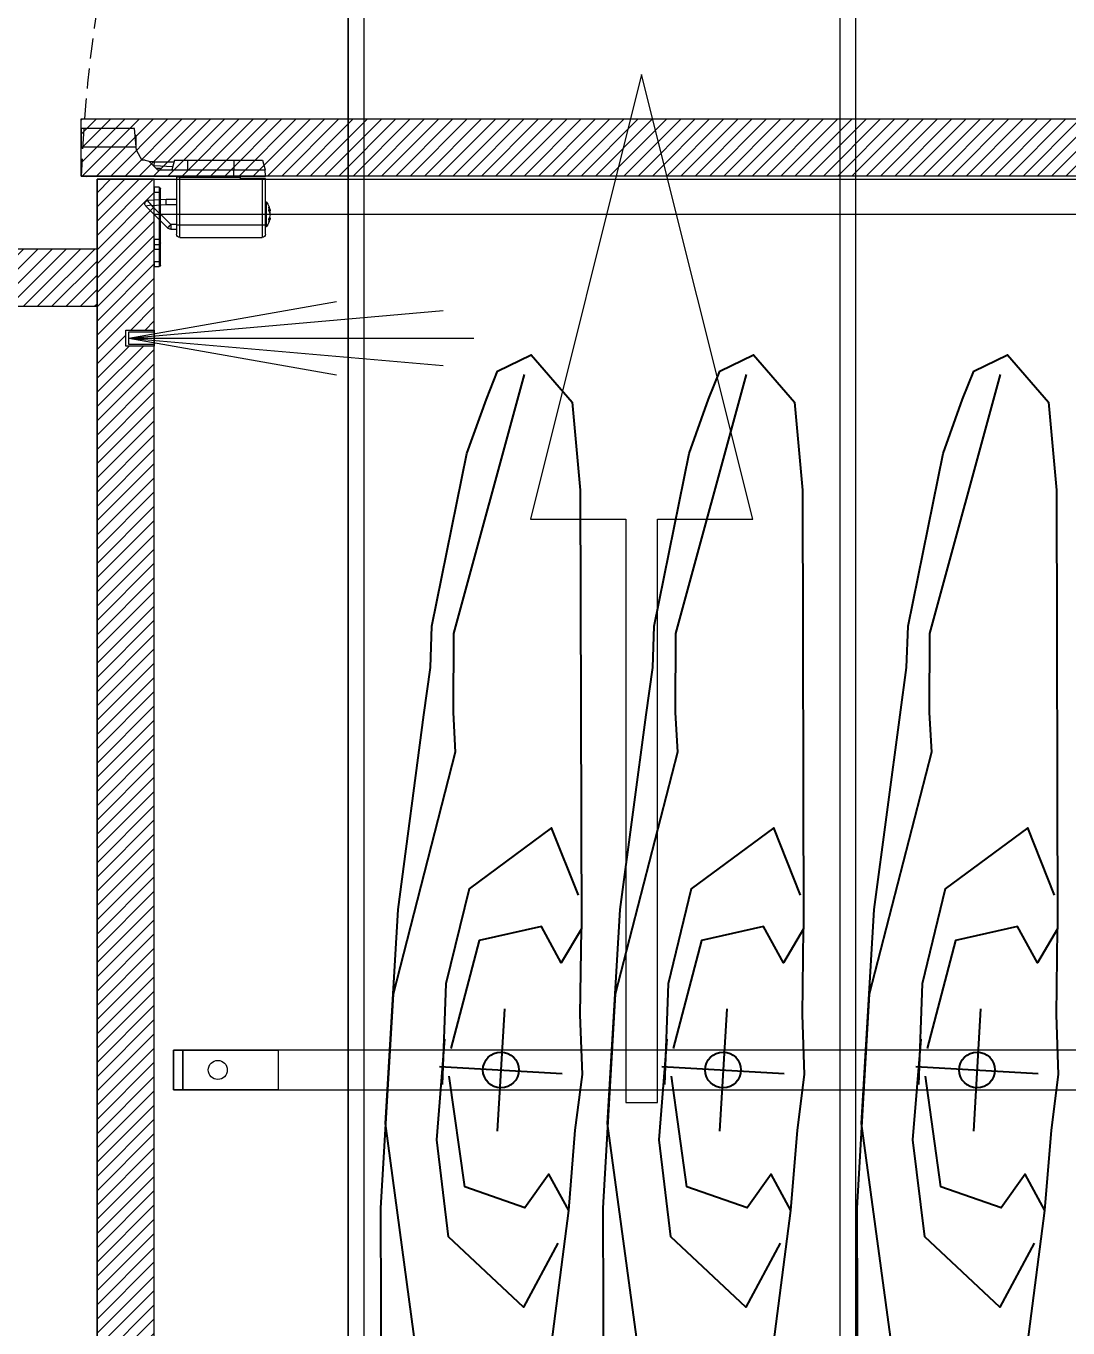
# Model space of a CAD drawing. Header units: millimetres. Extents: x -853320 to 19484, y -510814 to 9708.
# Drawn here: x 15236.4 to 15564.7, y 3386.1 to 3796.1 of the extents above; entities that cross this region are included whole.
import ezdxf

# ---------------------------------------------------------------- set-up
doc = ezdxf.new("R2010")
doc.units = ezdxf.units.MM
doc.linetypes.add('NASCOSTA', pattern=[9.525, 6.35, -3.175])
doc.layers.add('DS_ST_quote 1_50', color=7, linetype='Continuous')
doc.layers.add('VESTIARIO - clothing', color=185, linetype='Continuous')
for name, color, linetype, lineweight in [('F_ARREDI', 7, 'Continuous', 5), ('F_ESCURSORI_slider', 7, 'Continuous', 0), ('F_FERRAMENTA', 253, 'Continuous', 5), ('F_MULTI laminato OPACO', 1, 'Continuous', 5), ('F_Proiezioni', 253, 'NASCOSTA', 9), ('F_STRIP-LED', 2, 'Continuous', 5)]:
    doc.layers.add(name, color=color, linetype=linetype, lineweight=lineweight)
doc.styles.add('ARIAL', font='arial.ttf')
doc.dimstyles.new('ISO-100', dxfattribs={"dimtxt": 100, "dimasz": 5, "dimexe": 0.25, "dimexo": 6, "dimgap": 6, "dimtad": 1, "dimtxsty": 'ARIAL', "dimblk": 'ARCHTICK', "dimcen": 2.5, "dimdle": 15, "dimse1": 1, "dimse2": 1, "dimclrd": 256, "dimclre": 256, "dimclrt": 256, "dimadec": 0, "dimazin": 0, "dimtfac": 1, "dimtmove": 0, "dimatfit": 3, "dimldrblk": 'ARCHTICK', "dimfxl": 1, "dimlwd": -1, "dimlwe": -1, "dimarcsym": 0})
pattern_1 = [(225, (747484.5367, 534915.7557), (2.24506403, -2.24506403), [])]

# ---------------------------------------------------------------- blocks, each defined once
blk = doc.blocks.new('MANIGLIA e SERRATURA_anta_pianta')
at = {"layer": 'F_FERRAMENTA'}
for p, q in [((31940.16, 3678.06), (31940.67, 3683.85)), ((31940.67, 3683.85), (31957.4, 3683.85)), ((31957.4, 3683.85), (31957.4, 3678.06)), ((31940.06, 3676.94), (31940.16, 3678.06)), ((31957.4, 3678.06), (31940.16, 3678.06)), ((31940.2, 3681.5), (31940.2, 3678.45)), ((31957.4, 3668.85), (31957.4, 3678.06)), ((31900.27, 3673.85), (31899.47, 3670.85)), ((31909.4, 3673.85), (31900.27, 3673.85)), ((31909.4, 3673.85), (31909.4, 3670.85)), ((31923.9, 3673.85), (31909.4, 3673.85)), ((31923.9, 3673.85), (31923.9, 3670.85)), ((31928.09, 3673.85), (31923.9, 3673.85)), ((31928.09, 3673.85), (31928.9, 3670.85)), ((31937.23, 3673.85), (31938.28, 3673.85)), ((31940.06, 3676.94), (31938.28, 3673.85)), ((31899.4, 3668.85), (31899.47, 3670.85)), ((31909.4, 3670.85), (31899.47, 3670.85)), ((31909.4, 3668.85), (31909.4, 3670.85)), ((31923.9, 3670.85), (31909.4, 3670.85)), ((31933.4, 3670.85), (31923.9, 3670.85)), ((31934.38, 3673.35), (31928.23, 3673.35)), ((31934.4, 3672.22), (31928.61, 3671.91)), ((31932.4, 3670.85), (31932.4, 3671.35)), ((31933.9, 3671.35), (31932.4, 3671.35)), ((31933.4, 3670.85), (31935.81, 3673.27)), ((31934.4, 3672.22), (31934.38, 3673.35)), ((31934.38, 3673.35), (31935.9, 3673.35)), ((31934.4, 3672.22), (31934.78, 3672.24)), ((31934.43, 3671.89), (31934.4, 3672.22)), ((31909.4, 3668.85), (31899.4, 3668.85)), ((31899.4, 3653.42), (31899.4, 3668.05)), ((31899.4, 3668.05), (31900.4, 3668.05)), ((31900.4, 3668.05), (31900.4, 3653.38)), ((31900.4, 3668.05), (31907.4, 3668.05)), ((31907.4, 3668.55), (31907.4, 3668.05)), ((31926.4, 3668.55), (31907.4, 3668.55)), ((31957.4, 3668.85), (31909.4, 3668.85)), ((31910.4, 3668.85), (31910.4, 3668.55)), ((31915.4, 3668.55), (31915.4, 3668.85)), ((31925.4, 3668.55), (31925.4, 3668.85)), ((31926.4, 3653.38), (31926.4, 3668.55)), ((31926.4, 3668.55), (31927.4, 3668.55)), ((31927.4, 3668.85), (31927.4, 3668.55)), ((31927.4, 3668.55), (31927.4, 3653.42)), ((31957.4, 3668.85), (31955.65, 3668.76)), ((31927.4, 3661.45), (31930.7, 3661.45)), ((31930.7, 3661.45), (31936.45, 3661.15)), ((31932.4, 3663.85), (31932.4, 3664.85)), ((31932.4, 3663.85), (31932.9, 3663.85)), ((31932.4, 3648.85), (31932.4, 3663.85)), ((31932.9, 3665.35), (31932.9, 3663.85)), ((31932.9, 3665.35), (31934.4, 3665.35)), ((31934.4, 3663.85), (31932.9, 3663.85)), ((31932.9, 3663.85), (31932.9, 3648.85)), ((31934.4, 3665.35), (31934.4, 3663.85)), ((31934.4, 3648.85), (31934.4, 3663.85)), ((31898.22, 3657.76), (31897.88, 3657.84)), ((31899.06, 3653.91), (31899.06, 3660.66)), ((31899.4, 3660.8), (31899.35, 3660.8)), ((31899.35, 3653.8), (31899.35, 3660.8)), ((31930.66, 3659.9), (31927.4, 3659.9)), ((31929.19, 3653.6), (31935.25, 3659.65)), ((31937.1, 3659.44), (31930.25, 3652.59)), ((31935.25, 3659.65), (31930.66, 3659.9)), ((31897.88, 3656.87), (31897.89, 3656.8)), ((31897.91, 3656.87), (31897.88, 3656.87)), ((31898.12, 3655.83), (31897.88, 3655.77)), ((31899.06, 3652.95), (31899.06, 3653.91)), ((31899.35, 3652.8), (31899.35, 3653.8)), ((31899.4, 3650.55), (31899.4, 3653.42)), ((31900.4, 3653.38), (31926.4, 3653.38)), ((31900.4, 3653.38), (31900.4, 3649.55)), ((31926.4, 3649.55), (31926.4, 3653.38)), ((31927.4, 3653.6), (31929.19, 3653.6)), ((31927.4, 3653.42), (31927.4, 3650.55)), ((31929.19, 3653.6), (31929.19, 3652.15)), ((31899.35, 3652.8), (31899.4, 3652.8)), ((31926.4, 3649.55), (31900.4, 3649.55)), ((31929.19, 3652.15), (31927.4, 3652.15)), ((31932.4, 3648.85), (31932.9, 3648.85)), ((31932.4, 3647.85), (31932.4, 3648.85)), ((31932.4, 3645.85), (31932.4, 3647.85)), ((31932.4, 3645.85), (31932.9, 3645.85)), ((31932.4, 3641.85), (31932.4, 3645.85)), ((31932.9, 3648.85), (31934.4, 3648.85)), ((31932.9, 3648.85), (31932.9, 3647.35)), ((31934.4, 3647.35), (31932.9, 3647.35)), ((31932.9, 3647.35), (31932.9, 3645.85)), ((31934.4, 3645.85), (31932.9, 3645.85)), ((31932.9, 3645.85), (31932.9, 3641.85)), ((31934.4, 3648.85), (31934.4, 3647.35)), ((31934.4, 3647.35), (31934.4, 3645.85)), ((31934.4, 3641.85), (31934.4, 3645.85)), ((31932.4, 3641.85), (31932.9, 3641.85)), ((31932.4, 3640.85), (31932.4, 3641.85)), ((31932.9, 3641.85), (31934.4, 3641.85)), ((31932.9, 3641.85), (31932.9, 3640.35)), ((31934.4, 3641.85), (31934.4, 3640.35)), ((31934.4, 3640.35), (31932.9, 3640.35))]:
    blk.add_line(p, q, dxfattribs=at)
for centre, radius, start, end in [((31940.55, 3681.5), 0.35, 98.5759, 180), ((31937.23, 3671.85), 2, 90, 135), ((31955.58, 3670.06), 1.3, 248.1276, 273), ((31932.9, 3664.85), 0.5, 90, 180), ((31900.68, 3657.34), 2.85, 143.5262, 169.9156), ((31901.56, 3656.08), 3.74, 147.8829, 169.8782), ((31902.07, 3656.24), 4.24, 158.7037, 171.4823), ((31904.3, 3656.8), 6.5, 143.6416, 170.174), ((31901.98, 3658.55), 3.61, 172.3056, 187.6944), ((31899.35, 3660.44), 0.36, 90, 143.6416), ((31936.39, 3660.15), 1, 315.2041, 86.8433), ((31936.4, 3660.15), 1, 315, 87), ((31902.29, 3657.42), 4.46, 188.804, 209.1786), ((31901.43, 3656.31), 3.59, 188.7209, 212.3082), ((31904.3, 3656.8), 6.5, 189.826, 216.3584), ((31901.17, 3654.82), 2.81, 171.2697, 188.7303), ((31900.15, 3659.14), 5.77, 262.526, 272.4787), ((31926.65, 3659.14), 5.77, 267.5213, 277.474), ((31938.86, 3662.76), 13.33, 223.4606, 229.7397), ((31899.35, 3653.16), 0.36, 216.3584, 270), ((31900.4, 3650.55), 1, 180, 270), ((31926.4, 3650.55), 1, 270, 0), ((31929.19, 3653.65), 1.5, 270, 315), ((31932.9, 3647.85), 0.5, 180, 270), ((31932.9, 3640.85), 0.5, 180, 270)]:
    blk.add_arc(centre, radius, start, end, dxfattribs=at)
for centre, major_axis, ratio, start_param, end_param in [((31930.66, 3659.95), (-0.04, -1.5), 0.001006, 1.53238, 3.141593), ((31935.25, 3659.71), (-1.2, -1.44), 0.019707, 1.54715, 3.090766), ((31935.25, 3659.71), (1.85, -0.27), 0.03046, 4.716764, 6.260381), ((31935.92, 3659.68), (-0.53, -1.47), 0.001231, 3.076393, 3.141962)]:
    blk.add_ellipse(centre, major_axis=major_axis, ratio=ratio, start_param=start_param, end_param=end_param, dxfattribs=at)
blk = doc.blocks.new('ARMADIO_camera doppia_pianta')
at = {"layer": 'F_MULTI laminato OPACO', "transparency": 33554508}
h = blk.add_hatch(dxfattribs=at)
h.set_pattern_fill('ANSI31', color=6, angle=180)
h.set_pattern_definition(pattern_1)
h.paths.add_polyline_path([(29609.11, 3878.66), (29609.11, 3860.66), (29139.11, 3860.66), (29139.11, 3878.66)])
h = blk.add_hatch(dxfattribs=at)
h.set_pattern_fill('ANSI31', color=256, angle=180)
h.set_pattern_definition([(225, (747000.5367, 534915.7557), (2.24506403, -2.24506403), [])])
h.paths.add_polyline_path([(29153.11, 3812.16), (29162.11, 3812.16), (29162.11, 3859.66), (29144.11, 3859.66), (29144.11, 3277.66), (29162.11, 3277.66), (29162.11, 3807.16), (29153.11, 3807.16)])
h = blk.add_hatch(dxfattribs=at)
h.set_pattern_fill('ANSI31', color=256, angle=180)
h.set_pattern_definition(pattern_1)
h.paths.add_polyline_path([(29079.11, 3837.66), (29079.11, 3819.66), (29144.11, 3819.66), (29144.11, 3837.66)])
at = {"layer": 'F_FERRAMENTA'}
for points in [[(29168.11, 3585.41), (29201.11, 3585.41), (29201.11, 3572.91), (29168.11, 3572.91)], [(29168.11, 3572.91), (29171.11, 3572.91), (29171.11, 3585.41), (29168.11, 3585.41)], [(29171.11, 3572.91), (29585.11, 3572.91), (29585.11, 3585.41), (29171.11, 3585.41)]]:
    blk.add_lwpolyline(points, close=True, dxfattribs=at)
blk.add_circle((29182.11, 3579.16), 3, dxfattribs=at)
at = {"layer": 'F_MULTI laminato OPACO', "color": 6}
blk.add_lwpolyline([(29609.11, 3878.66), (29609.11, 3860.66), (29139.11, 3860.66), (29139.11, 3878.66)], close=True, dxfattribs=at)
at = {"layer": 'F_MULTI laminato OPACO'}
for points in [[(29594.11, 3277.66), (29144.11, 3277.66), (29144.11, 3859.66), (29594.11, 3859.66)], [(29144.11, 3277.66), (29162.11, 3277.66), (29162.11, 3859.66), (29144.11, 3859.66)], [(29594.11, 3298.66), (29162.11, 3298.66), (29162.11, 3848.66), (29594.11, 3848.66)], [(29079.11, 3837.66), (29079.11, 3819.66), (29144.11, 3819.66), (29144.11, 3837.66)], [(29153.11, 3807.16), (29153.11, 3812.16), (29162.11, 3812.16), (29162.11, 3807.16)]]:
    blk.add_lwpolyline(points, close=True, dxfattribs=at)
at = {"layer": 'F_Proiezioni'}
blk.add_lwpolyline([(29609.11, 3860.66), (29609.11, 4310.66, 0.405113), (29139.11, 3860.66)], format="xyb", dxfattribs=at)
at = {"layer": 'F_STRIP-LED'}
for q in [(29219.52, 3821.19), (29253.1, 3818.32), (29262.79, 3809.66), (29253.1, 3801), (29219.52, 3798.13)]:
    blk.add_line((29154.11, 3809.66), q, dxfattribs=at)
blk.add_lwpolyline([(29154.11, 3807.66), (29154.11, 3811.66), (29162.11, 3811.66), (29162.11, 3807.66)], close=True, dxfattribs=at)
at = {"layer": 'VESTIARIO - clothing', "color": 3}
for p, q in [((29272.41, 3598.45), (29270.15, 3559.87)), ((29342.41, 3598.45), (29340.15, 3559.87)), ((29422.41, 3598.45), (29420.15, 3559.87)), ((29251.98, 3580.29), (29290.57, 3578.03)), ((29321.98, 3580.29), (29360.57, 3578.03)), ((29401.98, 3580.29), (29440.57, 3578.03))]:
    blk.add_line(p, q, dxfattribs=at)
for points in [[(29247.48, 3372.4), (29240.5, 3447.33), (29243.33, 3472.02), (29245.44, 3484.33), (29234.92, 3562.29), (29238.88, 3629.74), (29247.02, 3690.98), (29249.1, 3705.92), (29249.53, 3718.89), (29260.61, 3773.33), (29266.71, 3790.45), (29270.24, 3799.28), (29280.82, 3804.42), (29293.76, 3789.5), (29296.28, 3761.73), (29296.65, 3623.59), (29290.3, 3612.91), (29284.06, 3624.33), (29264.46, 3619.95), (29255.55, 3585.94)], [(29317.48, 3372.4), (29310.5, 3447.33), (29313.33, 3472.02), (29315.44, 3484.33), (29304.92, 3562.29), (29308.88, 3629.74), (29317.02, 3690.98), (29319.1, 3705.92), (29319.53, 3718.89), (29330.61, 3773.33), (29336.71, 3790.45), (29340.24, 3799.28), (29350.82, 3804.42), (29363.76, 3789.5), (29366.28, 3761.73), (29366.65, 3623.59), (29360.3, 3612.91), (29354.06, 3624.33), (29334.46, 3619.95), (29325.55, 3585.94)], [(29397.48, 3372.4), (29390.5, 3447.33), (29393.33, 3472.02), (29395.44, 3484.33), (29384.92, 3562.29), (29388.88, 3629.74), (29397.02, 3690.98), (29399.1, 3705.92), (29399.53, 3718.89), (29410.61, 3773.33), (29416.71, 3790.45), (29420.24, 3799.28), (29430.82, 3804.42), (29443.76, 3789.5), (29446.28, 3761.73), (29446.65, 3623.59), (29440.3, 3612.91), (29434.06, 3624.33), (29414.46, 3619.95), (29405.55, 3585.94)], [(29278.6, 3798.18), (29256.31, 3716.61), (29256.23, 3691.75), (29256.88, 3679.28), (29237.32, 3603.09), (29233.36, 3535.64), (29233.62, 3473.05), (29232.87, 3458.63), (29233.5, 3445.85), (29240.72, 3389.48), (29245.75, 3371.93), (29253.01, 3354.42), (29267.83, 3358.37), (29272.01, 3370.39), (29274.91, 3397.84), (29292.65, 3534.92), (29286.4, 3546.34), (29278.86, 3535.73), (29259.9, 3542.37), (29255.04, 3577.18)], [(29348.6, 3798.18), (29326.31, 3716.61), (29326.23, 3691.75), (29326.88, 3679.28), (29307.32, 3603.09), (29303.36, 3535.64), (29303.62, 3473.05), (29302.87, 3458.63), (29303.5, 3445.85), (29310.72, 3389.48), (29315.75, 3371.93), (29323.01, 3354.42), (29337.83, 3358.37), (29342.01, 3370.39), (29344.91, 3397.84), (29362.65, 3534.92), (29356.4, 3546.34), (29348.86, 3535.73), (29329.9, 3542.37), (29325.04, 3577.18)], [(29428.6, 3798.18), (29406.31, 3716.61), (29406.23, 3691.75), (29406.88, 3679.28), (29387.32, 3603.09), (29383.36, 3535.64), (29383.62, 3473.05), (29382.87, 3458.63), (29383.5, 3445.85), (29390.72, 3389.48), (29395.75, 3371.93), (29403.01, 3354.42), (29417.83, 3358.37), (29422.01, 3370.39), (29424.91, 3397.84), (29442.65, 3534.92), (29436.4, 3546.34), (29428.86, 3535.73), (29409.9, 3542.37), (29405.04, 3577.18)], [(29295.7, 3634.19), (29287.27, 3655.4), (29261.27, 3636.21), (29253.98, 3606.25), (29252.81, 3574.55)], [(29365.7, 3634.19), (29357.27, 3655.4), (29331.27, 3636.21), (29323.98, 3606.25), (29322.81, 3574.55)], [(29445.7, 3634.19), (29437.27, 3655.4), (29411.27, 3636.21), (29403.98, 3606.25), (29402.81, 3574.55)], [(29292.65, 3534.92), (29294.73, 3560.16), (29296.97, 3577.79), (29296.26, 3596.51), (29296.65, 3623.59)], [(29362.65, 3534.92), (29364.73, 3560.16), (29366.97, 3577.79), (29366.26, 3596.51), (29366.65, 3623.59)], [(29442.65, 3534.92), (29444.73, 3560.16), (29446.97, 3577.79), (29446.26, 3596.51), (29446.65, 3623.59)], [(29289.26, 3524.57), (29278.41, 3504.49), (29254.83, 3526.6), (29251.1, 3557.2), (29253.65, 3588.82)], [(29359.26, 3524.57), (29348.41, 3504.49), (29324.83, 3526.6), (29321.1, 3557.2), (29323.65, 3588.82)], [(29439.26, 3524.57), (29428.41, 3504.49), (29404.83, 3526.6), (29401.1, 3557.2), (29403.65, 3588.82)]]:
    blk.add_lwpolyline(points, dxfattribs=at)
for centre in [(29271.28, 3579.16), (29341.28, 3579.16), (29421.28, 3579.16)]:
    blk.add_circle(centre, 5.64, dxfattribs=at)
at = {"layer": 'F_FERRAMENTA', "xscale": -1}
blk.add_blockref('MANIGLIA e SERRATURA_anta_pianta', (61096.51, 191.81), dxfattribs=at)
blk = doc.blocks.new('Pist. c.1150 aperti')
at = {"color": 175, "linetype": 'Continuous', "lineweight": 5}
for points in [[(461468.3, -15923.24), (461468.3, -18183.24), (461308.3, -18183.24), (461308.3, -15923.24)], [(461463.3, -15923.24), (461463.3, -18183.24), (461313.3, -18183.24), (461313.3, -15923.24)], [(461463.3, -18183.24), (461468.3, -18183.24), (461468.3, -16003.24), (461463.3, -16003.24)]]:
    blk.add_lwpolyline(points, close=True, dxfattribs=at)
at = {"color": 1, "lineweight": 5}
blk.add_lwpolyline([(461370.83, -17911.01), (461370.83, -17727.23), (461340.83, -17727.23), (461375.83, -17587.23), (461410.83, -17727.23), (461380.83, -17727.23), (461380.83, -17911.01)], close=True, dxfattribs=at)
blk = doc.blocks.new('_ArchTick')
at = {"color": 0, "linetype": 'ByBlock', "const_width": 0.15}
blk.add_lwpolyline([(-0.5, -0.5), (0.5, 0.5)], dxfattribs=at)
blk = doc.blocks.new('*D146')
at = {"layer": 'Defpoints', "color": 0, "transparency": 16777216}
for p in [(5588.56, 7348.81), (19268.52, 2810.66), (19483.82, 2810.66)]:
    blk.add_point(p, dxfattribs=at)
at = {"layer": 'DS_ST_quote 1_50', "transparency": 16777216}
blk.add_line((19268.52, 7363.81), (19268.52, 2795.66), dxfattribs=at)
at = {"layer": 'DS_ST_quote 1_50', "transparency": 16777216, "xscale": 5, "yscale": 5, "zscale": 5}
for p, rotation in [((19268.52, 7348.81), 90), ((19268.52, 2810.66), 270)]:
    blk.add_blockref('_ArchTick', p, dxfattribs=dict(at, rotation=rotation))
at = {"layer": 'DS_ST_quote 1_50', "transparency": 16777216, "insert": (19202.43, 5079.74), "char_height": 100, "attachment_point": 5, "rotation": 90, "style": 'ARIAL'}
blk.add_mtext('4538,15', dxfattribs=at)

msp = doc.modelspace()

# ---------------------------------------------------------------- block references
at = {"layer": 'F_ARREDI'}
msp.add_blockref('ARMADIO_camera doppia_pianta', (-13885.264, -111.845), dxfattribs=at)
at = {"layer": 'F_ESCURSORI_slider', "lineweight": 13, "xscale": -1}
msp.add_blockref('Pist. c.1150 aperti', (476806.17, 21368.056), dxfattribs=at)

# ---------------------------------------------------------------- dimensions: what is measured, and where the dimension line sits
at = {"layer": 'DS_ST_quote 1_50', "color": 4}
dim = msp.add_linear_dim(base=(19268.5243, 2810.6601), p1=(5588.556, 7348.8148), p2=(19483.824, 2810.6601), angle=90, dimstyle='ISO-100', dxfattribs=at)
dim.commit()
dim.dimension.update_dxf_attribs({"geometry": '*D146', "text_midpoint": (19202.4288, 5079.7375)})

doc.saveas('drawing.dxf')
